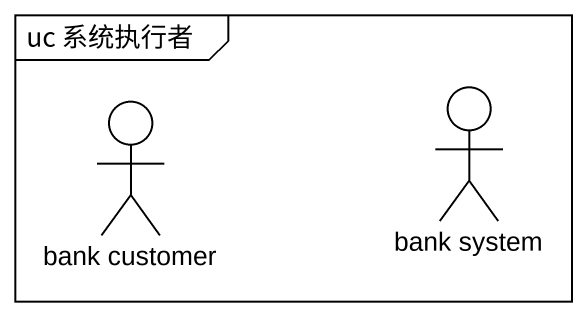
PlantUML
@startuml
mainframe uc 系统执行者
actor "bank customer" as bank_customer
actor "bank system" as bank_system
@enduml
